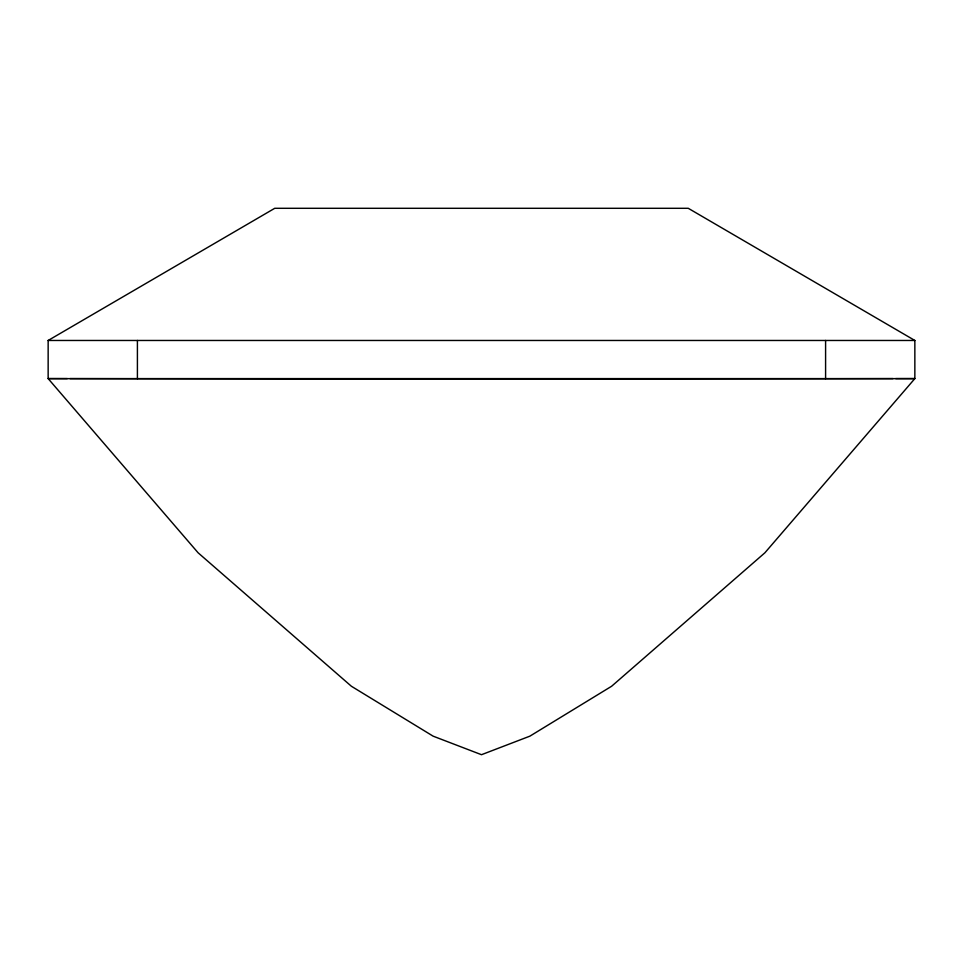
<?xml version="1.0" encoding="UTF-8"?>
<svg xmlns="http://www.w3.org/2000/svg" width="963" height="963" viewBox="0 0 963 963"><rect width="100%" height="100%" fill="white"/><g stroke="black" fill="none" stroke-linecap="round" stroke-linejoin="round"><path stroke-width="1.44" d="M48.15 340.469L274.744 208.297L688.256 208.297L914.85 340.469L914.85 378.603L764.887 552.798L611.625 686.246L529.867 736.165L481.5 754.703L433.133 736.165L351.375 686.246L198.113 552.798L48.15 378.603L48.15 340.469L914.85 340.469M895.71 378.603L914.85 378.603L481.5 379.253L48.15 378.603L67.29 378.603M69.998 378.603L893.002 378.603M825.592 340.469L825.592 378.628M137.408 340.469L137.408 378.628"/></g></svg>
